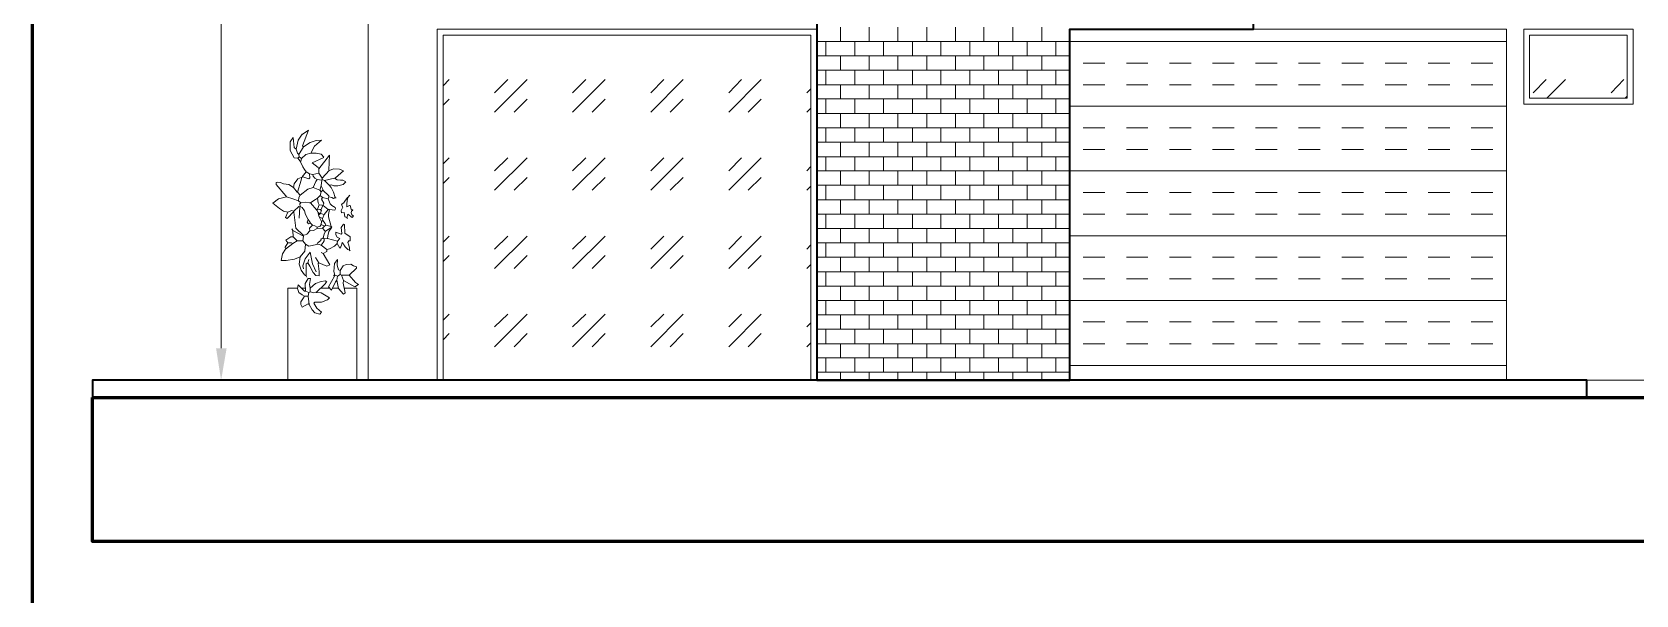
# Model space of a CAD drawing. Header units: millimetres. Extents: x 1.9 to 43.8, y 1.5 to 30.
# Drawn here: x 1.86 to 15.81, y 15.78 to 20.67 of the extents above; entities that cross this region are included whole.
import ezdxf

# ---------------------------------------------------------------- set-up
doc = ezdxf.new("R2010")
doc.units = ezdxf.units.MM
for name, color, linetype in [('PDF_0', 7, 'Continuous'), ('PDF_muebles', 7, 'Continuous'), ('PDF_MUROS2', 7, 'Continuous')]:
    doc.layers.add(name, color=color, linetype=linetype)

msp = doc.modelspace()

# ---------------------------------------------------------------- linework, layer by layer
at = {"layer": 'PDF_0', "color": 28, "lineweight": 60, "true_color": 0x0d0d0d}
msp.add_lwpolyline([(1.862, 1.488), (43.785, 1.488), (43.785, 29.984), (1.862, 29.984)], close=True, dxfattribs=at)
at = {"layer": 'PDF_muebles', "lineweight": 18}
for points in [[(4.183, 19.608), (4.224, 19.675), (4.214, 19.684), (4.265, 19.821), (4.211, 19.783)], [(4.173, 19.576), (4.141, 19.58), (4.106, 19.643), (4.106, 19.719), (4.132, 19.757), (4.141, 19.669), (4.16, 19.656)], [(4.211, 19.786), (4.176, 19.732), (4.16, 19.656), (4.17, 19.621), (4.183, 19.608), (4.186, 19.589), (4.205, 19.573), (4.199, 19.548)], [(4.224, 19.675), (4.281, 19.713), (4.332, 19.729), (4.379, 19.732), (4.319, 19.681), (4.287, 19.621)], [(4.218, 19.415), (4.211, 19.415), (4.246, 19.459), (4.23, 19.478), (4.218, 19.5), (4.195, 19.551), (4.173, 19.576), (4.186, 19.589)], [(4.399, 19.586), (4.376, 19.611), (4.332, 19.621), (4.287, 19.621), (4.243, 19.608), (4.205, 19.573)], [(4.399, 19.583), (4.297, 19.535), (4.351, 19.494), (4.357, 19.484), (4.357, 19.446), (4.303, 19.434), (4.275, 19.44)], [(4.357, 19.484), (4.449, 19.602), (4.443, 19.475), (4.446, 19.469), (4.386, 19.402), (4.357, 19.446)], [(4.341, 18.964), (4.341, 18.976), (4.322, 18.989), (4.3, 18.995), (4.275, 18.967), (4.278, 18.945), (4.256, 18.919), (4.252, 18.913), (4.227, 18.907), (4.221, 18.907), (4.157, 18.967), (4.138, 19.107), (4.138, 19.113), (4.138, 19.116), (4.119, 19.122), (4.087, 19.107), (4.049, 19.116), (4.014, 19.138), (3.957, 19.186), (4.005, 19.224), (4.075, 19.24), (4.068, 19.249), (3.986, 19.348), (3.986, 19.364), (3.998, 19.367), (4.024, 19.364), (4.049, 19.354), (4.094, 19.348), (4.135, 19.322), (4.141, 19.354), (4.173, 19.396), (4.218, 19.415), (4.268, 19.396), (4.278, 19.405), (4.275, 19.44), (4.246, 19.459)], [(4.208, 19.411), (4.202, 19.386), (4.17, 19.281), (4.195, 19.256), (4.259, 19.307), (4.306, 19.322)], [(4.303, 19.434), (4.306, 19.421), (4.322, 19.402), (4.341, 19.392), (4.383, 19.386), (4.376, 19.335), (4.392, 19.307), (4.392, 19.297)], [(4.376, 19.335), (4.364, 19.297), (4.306, 19.322), (4.329, 19.373), (4.341, 19.392)], [(4.383, 19.386), (4.386, 19.392), (4.405, 19.383)], [(4.386, 19.402), (4.386, 19.392)], [(4.446, 19.342), (4.405, 19.383), (4.491, 19.402)], [(4.446, 19.469), (4.487, 19.484), (4.535, 19.481), (4.57, 19.465), (4.5, 19.405), (4.491, 19.402), (4.516, 19.389), (4.545, 19.386), (4.564, 19.386), (4.592, 19.37), (4.567, 19.348), (4.522, 19.335), (4.487, 19.335), (4.465, 19.345), (4.449, 19.342), (4.446, 19.342), (4.462, 19.322), (4.484, 19.281), (4.497, 19.234), (4.484, 19.227), (4.468, 19.234), (4.443, 19.24)], [(4.135, 19.322), (4.167, 19.281), (4.17, 19.281)], [(4.195, 19.256), (4.183, 19.234), (4.179, 19.205)], [(4.364, 19.297), (4.376, 19.284)], [(4.367, 19.253), (4.376, 19.284), (4.392, 19.297), (4.443, 19.249), (4.443, 19.24), (4.437, 19.224)], [(4.608, 19.234), (4.627, 19.256)], [(4.418, 18.995), (4.462, 18.983), (4.44, 19.068), (4.44, 19.088), (4.449, 19.129), (4.437, 19.129), (4.395, 19.164), (4.392, 19.164), (4.383, 19.167), (4.36, 19.17), (4.345, 19.132), (4.367, 19.129), (4.373, 19.126), (4.379, 19.122), (4.367, 19.094), (4.354, 19.084), (4.351, 19.103), (4.338, 19.126), (4.284, 19.189), (4.275, 19.189), (4.243, 19.195), (4.199, 19.189), (4.179, 19.205), (4.129, 19.224), (4.075, 19.24)], [(4.138, 19.116), (4.183, 19.157), (4.192, 19.154), (4.195, 19.157)], [(4.192, 19.154), (4.186, 19.056)], [(4.199, 19.189), (4.192, 19.18), (4.195, 19.157), (4.211, 19.148), (4.23, 19.119), (4.24, 19.088), (4.262, 19.043), (4.281, 19.018), (4.284, 19.011)], [(4.284, 19.189), (4.313, 19.208), (4.326, 19.218), (4.345, 19.23), (4.351, 19.189), (4.36, 19.17)], [(4.338, 19.126), (4.345, 19.132)], [(4.373, 19.126), (4.392, 19.164), (4.399, 19.186), (4.379, 19.221), (4.389, 19.234), (4.367, 19.253), (4.345, 19.23)], [(4.437, 19.129), (4.402, 19.088), (4.389, 19.053), (4.36, 19.068), (4.379, 19.027), (4.392, 19.034), (4.411, 19.008), (4.418, 18.995), (4.405, 18.986)], [(4.389, 19.234), (4.437, 19.224), (4.456, 19.18), (4.468, 19.164), (4.497, 19.148), (4.5, 19.135), (4.494, 19.126), (4.449, 19.129)], [(4.497, 19.24), (4.497, 19.234), (4.507, 19.23)], [(4.599, 19.062), (4.608, 19.091), (4.646, 19.062), (4.659, 19.075), (4.643, 19.084), (4.637, 19.1), (4.64, 19.116), (4.653, 19.126), (4.637, 19.132), (4.63, 19.164), (4.624, 19.164), (4.599, 19.154), (4.599, 19.176), (4.602, 19.208), (4.608, 19.234), (4.605, 19.234), (4.583, 19.202), (4.57, 19.186), (4.567, 19.186), (4.56, 19.18), (4.554, 19.17), (4.564, 19.151), (4.557, 19.132), (4.551, 19.122), (4.554, 19.1), (4.576, 19.103), (4.583, 19.068), (4.599, 19.062), (4.605, 19.053)], [(4.087, 19.107), (4.065, 19.062), (4.081, 19.053), (4.138, 19.113)], [(4.262, 19.043), (4.256, 19.021), (4.265, 19.005), (4.284, 19.011), (4.3, 18.995)], [(4.278, 18.945), (4.31, 18.948), (4.341, 18.964), (4.389, 18.967), (4.405, 18.986), (4.376, 18.999)], [(4.341, 18.976), (4.367, 18.986), (4.376, 18.999), (4.379, 19.027)], [(4.351, 19.103), (4.367, 19.094), (4.37, 19.097), (4.402, 19.088)], [(4.354, 19.084), (4.36, 19.068)], [(4.516, 18.834), (4.519, 18.856), (4.538, 18.878), (4.516, 18.891), (4.503, 18.91), (4.503, 18.932), (4.551, 18.916), (4.557, 18.922), (4.551, 18.973), (4.57, 19.002), (4.58, 18.999), (4.583, 18.926), (4.63, 18.894), (4.63, 18.859), (4.618, 18.859), (4.608, 18.843), (4.618, 18.821), (4.624, 18.795), (4.624, 18.776), (4.608, 18.783), (4.589, 18.802), (4.576, 18.818), (4.573, 18.827), (4.56, 18.843), (4.554, 18.821), (4.548, 18.805), (4.538, 18.795), (4.516, 18.834), (4.491, 18.811), (4.449, 18.789), (4.427, 18.783), (4.376, 18.821), (4.395, 18.843), (4.402, 18.859), (4.402, 18.875), (4.43, 18.878)], [(4.389, 19.053), (4.392, 19.034)], [(4.414, 18.941), (4.468, 18.976)], [(4.462, 18.983), (4.468, 18.976), (4.443, 18.938), (4.433, 18.903), (4.43, 18.878), (4.519, 18.856)], [(4.087, 18.84), (4.062, 18.802), (4.065, 18.786), (4.04, 18.745), (4.027, 18.687), (4.072, 18.687), (4.145, 18.7), (4.195, 18.719), (4.186, 18.656), (4.202, 18.602), (4.23, 18.564), (4.246, 18.554), (4.246, 18.646), (4.246, 18.659), (4.259, 18.668), (4.268, 18.697)], [(4.132, 18.894), (4.167, 18.859), (4.129, 18.834), (4.119, 18.84), (4.087, 18.84), (4.068, 18.865), (4.113, 18.894), (4.132, 18.894), (4.129, 18.948), (4.122, 18.961)], [(4.129, 18.948), (4.224, 18.9), (4.218, 18.859), (4.167, 18.859)], [(4.157, 18.967), (4.157, 18.967)], [(4.37, 18.872), (4.376, 18.872), (4.373, 18.862), (4.351, 18.843), (4.348, 18.843), (4.338, 18.827), (4.268, 18.811), (4.24, 18.83), (4.233, 18.767), (4.195, 18.719), (4.192, 18.719)], [(4.24, 18.83), (4.218, 18.859)], [(4.376, 18.872), (4.395, 18.884), (4.402, 18.916), (4.414, 18.941), (4.411, 18.941), (4.389, 18.967)], [(4.395, 18.884), (4.402, 18.875)], [(4.129, 18.834), (4.065, 18.786)], [(4.332, 18.589), (4.3, 18.659), (4.281, 18.76), (4.237, 18.703), (4.218, 18.64), (4.224, 18.614)], [(4.376, 18.757), (4.395, 18.748), (4.453, 18.649), (4.427, 18.637), (4.357, 18.668), (4.326, 18.713)], [(4.338, 18.827), (4.351, 18.83), (4.376, 18.821)], [(4.395, 18.748), (4.427, 18.764), (4.427, 18.783)], [(4.541, 18.599), (4.526, 18.605), (4.516, 18.646), (4.519, 18.697), (4.491, 18.662), (4.487, 18.592), (4.494, 18.56), (4.487, 18.56), (4.487, 18.557), (4.491, 18.551), (4.44, 18.459), (4.465, 18.43), (4.5, 18.503), (4.513, 18.516), (4.526, 18.443), (4.57, 18.395), (4.586, 18.405), (4.567, 18.491), (4.57, 18.513)], [(4.624, 18.776), (4.63, 18.77)], [(4.357, 18.668), (4.351, 18.662), (4.36, 18.592), (4.36, 18.554), (4.329, 18.557), (4.306, 18.583), (4.278, 18.637), (4.259, 18.668)], [(4.487, 18.557), (4.494, 18.56), (4.497, 18.56), (4.519, 18.551)], [(4.513, 18.516), (4.519, 18.551), (4.541, 18.567), (4.541, 18.599), (4.567, 18.64), (4.595, 18.653), (4.634, 18.656), (4.659, 18.64), (4.684, 18.633), (4.684, 18.621), (4.621, 18.56)], [(4.541, 18.567), (4.554, 18.56)], [(4.23, 18.376), (4.211, 18.389), (4.183, 18.408), (4.17, 18.443), (4.176, 18.475), (4.23, 18.421), (4.24, 18.421), (4.237, 18.487), (4.262, 18.532), (4.284, 18.532), (4.275, 18.478), (4.281, 18.446), (4.326, 18.487), (4.376, 18.506), (4.414, 18.51), (4.424, 18.503), (4.411, 18.484), (4.332, 18.408)], [(4.262, 18.376), (4.268, 18.408), (4.24, 18.421)], [(4.246, 18.554), (4.252, 18.541)], [(4.281, 18.446), (4.281, 18.414), (4.313, 18.405), (4.326, 18.411), (4.332, 18.408), (4.376, 18.405), (4.449, 18.364), (4.43, 18.345), (4.379, 18.326), (4.322, 18.326), (4.313, 18.316), (4.338, 18.272), (4.379, 18.237), (4.364, 18.221), (4.322, 18.233), (4.297, 18.259), (4.272, 18.306)], [(4.424, 18.503), (4.427, 18.506)], [(4.268, 18.408), (4.281, 18.414)]]:
    msp.add_lwpolyline(points, dxfattribs=at)
for points in [[(4.675, 18.497), (4.621, 18.56), (4.554, 18.56), (4.57, 18.513), (4.668, 18.459), (4.7, 18.478)], [(4.199, 18.329), (4.218, 18.354), (4.23, 18.376), (4.262, 18.376), (4.272, 18.306), (4.262, 18.31), (4.211, 18.281), (4.199, 18.306)]]:
    msp.add_lwpolyline(points, close=True, dxfattribs=at)
at = {"layer": 'PDF_MUROS2', "lineweight": 35}
msp.add_lwpolyline([(10.888, 17.646), (10.888, 20.697), (12.485, 20.697), (12.485, 28.597), (8.688, 28.597), (8.688, 17.646)], close=True, dxfattribs=at)
at = {"layer": 'PDF_MUROS2', "lineweight": 20}
for points in [[(8.688, 27.898), (4.786, 27.898), (4.786, 17.646)], [(4.173, 18.446), (4.087, 18.446), (4.087, 17.646)], [(4.237, 18.446), (4.205, 18.446)], [(4.284, 18.446), (4.281, 18.446)], [(4.449, 18.446), (4.376, 18.446)], [(4.522, 18.446), (4.472, 18.446)], [(4.687, 17.646), (4.687, 18.446), (4.576, 18.446)], [(2.386, 17.497), (2.386, 17.646)], [(8.688, 17.646), (5.386, 17.646)], [(15.387, 17.497), (15.387, 17.646), (22.287, 17.646), (22.287, 17.497)]]:
    msp.add_lwpolyline(points, dxfattribs=at)
at = {"layer": 'PDF_MUROS2', "lineweight": 18}
for points in [[(3.506, 17.925), (3.506, 26.819)], [(10.888, 20.589), (14.686, 20.589)], [(11.006, 20.402), (11.193, 20.402)], [(11.381, 20.402), (11.568, 20.402)], [(11.755, 20.402), (11.943, 20.402)], [(12.13, 20.402), (12.317, 20.402)], [(12.505, 20.402), (12.692, 20.402)], [(12.879, 20.402), (13.066, 20.402)], [(13.254, 20.402), (13.444, 20.402)], [(13.632, 20.402), (13.819, 20.402)], [(14.006, 20.402), (14.194, 20.402)], [(14.381, 20.402), (14.568, 20.402)], [(5.437, 20.205), (5.491, 20.259)], [(5.884, 19.977), (6.167, 20.259)], [(5.884, 20.145), (5.999, 20.259)], [(6.564, 19.977), (6.847, 20.259)], [(6.564, 20.145), (6.678, 20.259)], [(7.243, 19.977), (7.526, 20.259)], [(7.243, 20.145), (7.358, 20.259)], [(7.923, 19.977), (8.205, 20.259)], [(7.923, 20.145), (8.034, 20.259)], [(14.918, 20.145), (15.032, 20.259)], [(15.038, 20.097), (15.2, 20.259)], [(15.597, 20.145), (15.708, 20.259)], [(8.602, 20.145), (8.637, 20.18)], [(11.006, 20.215), (11.193, 20.215)], [(11.381, 20.215), (11.568, 20.215)], [(11.755, 20.215), (11.943, 20.215)], [(12.13, 20.215), (12.317, 20.215)], [(12.505, 20.215), (12.692, 20.215)], [(12.879, 20.215), (13.066, 20.215)], [(13.254, 20.215), (13.444, 20.215)], [(13.632, 20.215), (13.819, 20.215)], [(14.006, 20.215), (14.194, 20.215)], [(14.381, 20.215), (14.568, 20.215)], [(15.718, 20.097), (15.737, 20.116)], [(5.437, 20.037), (5.491, 20.088)], [(6.056, 19.977), (6.167, 20.088)], [(6.735, 19.977), (6.847, 20.088)], [(7.412, 19.977), (7.526, 20.088)], [(8.091, 19.977), (8.205, 20.088)], [(8.602, 19.977), (8.637, 20.011)], [(10.888, 20.027), (14.686, 20.027)], [(11.006, 19.84), (11.193, 19.84)], [(11.381, 19.84), (11.568, 19.84)], [(11.755, 19.84), (11.943, 19.84)], [(12.13, 19.84), (12.317, 19.84)], [(12.505, 19.84), (12.692, 19.84)], [(12.879, 19.84), (13.066, 19.84)], [(13.254, 19.84), (13.444, 19.84)], [(13.632, 19.84), (13.819, 19.84)], [(14.006, 19.84), (14.194, 19.84)], [(14.381, 19.84), (14.568, 19.84)], [(5.437, 19.526), (5.491, 19.58)], [(5.884, 19.297), (6.167, 19.58)], [(5.884, 19.465), (5.999, 19.58)], [(6.564, 19.297), (6.847, 19.58)], [(6.564, 19.465), (6.678, 19.58)], [(7.243, 19.297), (7.526, 19.58)], [(7.243, 19.465), (7.358, 19.58)], [(7.923, 19.297), (8.205, 19.58)], [(7.923, 19.465), (8.034, 19.58)], [(11.006, 19.653), (11.193, 19.653)], [(11.381, 19.653), (11.568, 19.653)], [(11.755, 19.653), (11.943, 19.653)], [(12.13, 19.653), (12.317, 19.653)], [(12.505, 19.653), (12.692, 19.653)], [(12.879, 19.653), (13.066, 19.653)], [(13.254, 19.653), (13.444, 19.653)], [(13.632, 19.653), (13.819, 19.653)], [(14.006, 19.653), (14.194, 19.653)], [(14.381, 19.653), (14.568, 19.653)], [(5.437, 19.357), (5.491, 19.408)], [(6.056, 19.297), (6.167, 19.408)], [(6.735, 19.297), (6.847, 19.408)], [(7.412, 19.297), (7.526, 19.408)], [(8.091, 19.297), (8.205, 19.408)], [(8.602, 19.465), (8.637, 19.503)], [(10.888, 19.465), (14.686, 19.465)], [(8.602, 19.297), (8.637, 19.332)], [(11.006, 19.278), (11.193, 19.278)], [(11.381, 19.278), (11.568, 19.278)], [(11.755, 19.278), (11.943, 19.278)], [(12.13, 19.278), (12.317, 19.278)], [(12.505, 19.278), (12.692, 19.278)], [(12.879, 19.278), (13.066, 19.278)], [(13.254, 19.278), (13.444, 19.278)], [(13.632, 19.278), (13.819, 19.278)], [(14.006, 19.278), (14.194, 19.278)], [(14.381, 19.278), (14.568, 19.278)], [(11.006, 19.091), (11.193, 19.091)], [(11.381, 19.091), (11.568, 19.091)], [(11.755, 19.091), (11.943, 19.091)], [(12.13, 19.091), (12.317, 19.091)], [(12.505, 19.091), (12.692, 19.091)], [(12.879, 19.091), (13.066, 19.091)], [(13.254, 19.091), (13.444, 19.091)], [(13.632, 19.091), (13.819, 19.091)], [(14.006, 19.091), (14.194, 19.091)], [(14.381, 19.091), (14.568, 19.091)], [(5.437, 18.846), (5.491, 18.9)], [(5.884, 18.618), (6.167, 18.9)], [(5.884, 18.786), (5.999, 18.9)], [(6.564, 18.618), (6.847, 18.9)], [(6.564, 18.786), (6.678, 18.9)], [(7.243, 18.618), (7.526, 18.9)], [(7.243, 18.786), (7.358, 18.9)], [(7.923, 18.618), (8.205, 18.9)], [(7.923, 18.786), (8.034, 18.9)], [(10.888, 18.903), (14.686, 18.903)], [(5.437, 18.678), (5.491, 18.732)], [(6.056, 18.618), (6.167, 18.732)], [(6.735, 18.618), (6.847, 18.732)], [(7.412, 18.618), (7.526, 18.732)], [(8.091, 18.618), (8.205, 18.732)], [(8.602, 18.786), (8.637, 18.824)], [(11.006, 18.716), (11.193, 18.716)], [(11.381, 18.716), (11.568, 18.716)], [(11.755, 18.716), (11.943, 18.716)], [(12.13, 18.716), (12.317, 18.716)], [(12.505, 18.716), (12.692, 18.716)], [(12.879, 18.716), (13.066, 18.716)], [(13.254, 18.716), (13.444, 18.716)], [(13.632, 18.716), (13.819, 18.716)], [(14.006, 18.716), (14.194, 18.716)], [(14.381, 18.716), (14.568, 18.716)], [(8.602, 18.618), (8.637, 18.653)], [(11.006, 18.529), (11.193, 18.529)], [(11.381, 18.529), (11.568, 18.529)], [(11.755, 18.529), (11.943, 18.529)], [(12.13, 18.529), (12.317, 18.529)], [(12.505, 18.529), (12.692, 18.529)], [(12.879, 18.529), (13.066, 18.529)], [(13.254, 18.529), (13.444, 18.529)], [(13.632, 18.529), (13.819, 18.529)], [(14.006, 18.529), (14.194, 18.529)], [(14.381, 18.529), (14.568, 18.529)], [(10.888, 18.341), (14.686, 18.341)], [(5.437, 18.17), (5.491, 18.221)], [(5.884, 17.938), (6.167, 18.221)], [(5.884, 18.11), (5.999, 18.221)], [(6.564, 17.938), (6.847, 18.221)], [(6.564, 18.11), (6.678, 18.221)], [(7.243, 17.938), (7.526, 18.221)], [(7.243, 18.11), (7.358, 18.221)], [(7.923, 17.938), (8.205, 18.221)], [(7.923, 18.11), (8.034, 18.221)], [(8.602, 18.11), (8.637, 18.145)], [(11.006, 18.154), (11.193, 18.154)], [(11.381, 18.154), (11.568, 18.154)], [(11.755, 18.154), (11.943, 18.154)], [(12.13, 18.154), (12.317, 18.154)], [(12.505, 18.154), (12.692, 18.154)], [(12.879, 18.154), (13.066, 18.154)], [(13.254, 18.154), (13.444, 18.154)], [(13.632, 18.154), (13.819, 18.154)], [(14.006, 18.154), (14.194, 18.154)], [(14.381, 18.154), (14.568, 18.154)], [(5.437, 17.998), (5.491, 18.052)], [(6.056, 17.938), (6.167, 18.052)], [(6.735, 17.938), (6.847, 18.052)], [(7.412, 17.938), (7.526, 18.052)], [(8.091, 17.938), (8.205, 18.052)], [(8.602, 17.938), (8.637, 17.973)], [(11.006, 17.964), (11.193, 17.964)], [(11.381, 17.964), (11.568, 17.964)], [(11.755, 17.964), (11.943, 17.964)], [(12.13, 17.964), (12.317, 17.964)], [(12.505, 17.964), (12.692, 17.964)], [(12.879, 17.964), (13.066, 17.964)], [(13.254, 17.964), (13.444, 17.964)], [(13.632, 17.964), (13.819, 17.964)], [(14.006, 17.964), (14.194, 17.964)], [(14.381, 17.964), (14.568, 17.964)], [(10.888, 17.776), (14.686, 17.776)], [(4.586, 17.646), (3.306, 17.646)]]:
    msp.add_lwpolyline(points, dxfattribs=at)
at = {"layer": 'PDF_MUROS2', "lineweight": 20}
for points in [[(5.386, 20.697), (5.386, 17.646), (8.688, 17.646), (8.688, 20.697)], [(10.888, 20.697), (10.888, 17.646), (14.686, 17.646), (14.686, 20.697)], [(15.788, 20.697), (15.788, 20.046), (14.838, 20.046), (14.838, 20.697)]]:
    msp.add_lwpolyline(points, close=True, dxfattribs=at)
at = {"layer": 'PDF_MUROS2', "lineweight": 9}
for points in [[(8.894, 20.589), (8.894, 20.716)], [(9.142, 20.589), (9.142, 20.716)], [(9.393, 20.589), (9.393, 20.716)], [(9.644, 20.589), (9.644, 20.716)], [(9.895, 20.589), (9.895, 20.716)], [(10.142, 20.589), (10.142, 20.716)], [(10.393, 20.589), (10.393, 20.716)], [(10.644, 20.589), (10.644, 20.716)], [(8.688, 20.589), (10.888, 20.589)], [(8.767, 20.466), (8.767, 20.589)], [(9.018, 20.466), (9.018, 20.589)], [(9.269, 20.466), (9.269, 20.589)], [(9.52, 20.466), (9.52, 20.589)], [(9.768, 20.466), (9.768, 20.589)], [(10.018, 20.466), (10.018, 20.589)], [(10.269, 20.466), (10.269, 20.589)], [(10.517, 20.466), (10.517, 20.589)], [(10.768, 20.466), (10.768, 20.589)], [(8.688, 20.466), (10.888, 20.466)], [(8.894, 20.342), (8.894, 20.466)], [(9.142, 20.342), (9.142, 20.466)], [(9.393, 20.342), (9.393, 20.466)], [(9.644, 20.342), (9.644, 20.466)], [(9.895, 20.342), (9.895, 20.466)], [(10.142, 20.342), (10.142, 20.466)], [(10.393, 20.342), (10.393, 20.466)], [(10.644, 20.342), (10.644, 20.466)], [(8.688, 20.342), (10.888, 20.342)], [(8.767, 20.215), (8.767, 20.342)], [(9.018, 20.215), (9.018, 20.342)], [(9.269, 20.215), (9.269, 20.342)], [(9.52, 20.215), (9.52, 20.342)], [(9.768, 20.215), (9.768, 20.342)], [(10.018, 20.215), (10.018, 20.342)], [(10.269, 20.215), (10.269, 20.342)], [(10.517, 20.215), (10.517, 20.342)], [(10.768, 20.215), (10.768, 20.342)], [(8.688, 20.215), (10.888, 20.215)], [(8.688, 20.091), (10.888, 20.091)], [(8.767, 19.964), (8.767, 20.091)], [(8.894, 20.091), (8.894, 20.215)], [(9.018, 19.964), (9.018, 20.091)], [(9.142, 20.091), (9.142, 20.215)], [(9.269, 19.964), (9.269, 20.091)], [(9.393, 20.091), (9.393, 20.215)], [(9.52, 19.964), (9.52, 20.091)], [(9.644, 20.091), (9.644, 20.215)], [(9.768, 19.964), (9.768, 20.091)], [(9.895, 20.091), (9.895, 20.215)], [(10.018, 19.964), (10.018, 20.091)], [(10.142, 20.091), (10.142, 20.215)], [(10.269, 19.964), (10.269, 20.091)], [(10.393, 20.091), (10.393, 20.215)], [(10.517, 19.964), (10.517, 20.091)], [(10.644, 20.091), (10.644, 20.215)], [(10.768, 19.964), (10.768, 20.091)], [(8.688, 19.964), (10.888, 19.964)], [(8.894, 19.84), (8.894, 19.964)], [(9.142, 19.84), (9.142, 19.964)], [(9.393, 19.84), (9.393, 19.964)], [(9.644, 19.84), (9.644, 19.964)], [(9.895, 19.84), (9.895, 19.964)], [(10.142, 19.84), (10.142, 19.964)], [(10.393, 19.84), (10.393, 19.964)], [(10.644, 19.84), (10.644, 19.964)], [(8.688, 19.84), (10.888, 19.84)], [(8.767, 19.716), (8.767, 19.84)], [(9.018, 19.716), (9.018, 19.84)], [(9.269, 19.716), (9.269, 19.84)], [(9.52, 19.716), (9.52, 19.84)], [(9.768, 19.716), (9.768, 19.84)], [(10.018, 19.716), (10.018, 19.84)], [(10.269, 19.716), (10.269, 19.84)], [(10.517, 19.716), (10.517, 19.84)], [(10.768, 19.716), (10.768, 19.84)], [(8.688, 19.716), (10.888, 19.716)], [(8.894, 19.589), (8.894, 19.716)], [(9.142, 19.589), (9.142, 19.716)], [(9.393, 19.589), (9.393, 19.716)], [(9.644, 19.589), (9.644, 19.716)], [(9.895, 19.589), (9.895, 19.716)], [(10.142, 19.589), (10.142, 19.716)], [(10.393, 19.589), (10.393, 19.716)], [(10.644, 19.589), (10.644, 19.716)], [(8.688, 19.589), (10.888, 19.589)], [(8.767, 19.465), (8.767, 19.589)], [(9.018, 19.465), (9.018, 19.589)], [(9.269, 19.465), (9.269, 19.589)], [(9.52, 19.465), (9.52, 19.589)], [(9.768, 19.465), (9.768, 19.589)], [(10.018, 19.465), (10.018, 19.589)], [(10.269, 19.465), (10.269, 19.589)], [(10.517, 19.465), (10.517, 19.589)], [(10.768, 19.465), (10.768, 19.589)], [(8.688, 19.465), (10.888, 19.465)], [(8.894, 19.342), (8.894, 19.465)], [(9.142, 19.342), (9.142, 19.465)], [(9.393, 19.342), (9.393, 19.465)], [(9.644, 19.342), (9.644, 19.465)], [(9.895, 19.342), (9.895, 19.465)], [(10.142, 19.342), (10.142, 19.465)], [(10.393, 19.342), (10.393, 19.465)], [(10.644, 19.342), (10.644, 19.465)], [(8.688, 19.342), (10.888, 19.342)], [(8.767, 19.215), (8.767, 19.342)], [(9.018, 19.215), (9.018, 19.342)], [(9.269, 19.215), (9.269, 19.342)], [(9.52, 19.215), (9.52, 19.342)], [(9.768, 19.215), (9.768, 19.342)], [(10.018, 19.215), (10.018, 19.342)], [(10.269, 19.215), (10.269, 19.342)], [(10.517, 19.215), (10.517, 19.342)], [(10.768, 19.215), (10.768, 19.342)], [(8.688, 19.215), (10.888, 19.215)], [(8.894, 19.091), (8.894, 19.215)], [(9.142, 19.091), (9.142, 19.215)], [(9.393, 19.091), (9.393, 19.215)], [(9.644, 19.091), (9.644, 19.215)], [(9.895, 19.091), (9.895, 19.215)], [(10.142, 19.091), (10.142, 19.215)], [(10.393, 19.091), (10.393, 19.215)], [(10.644, 19.091), (10.644, 19.215)], [(8.688, 19.091), (10.888, 19.091)], [(8.767, 18.964), (8.767, 19.091)], [(9.018, 18.964), (9.018, 19.091)], [(9.269, 18.964), (9.269, 19.091)], [(9.52, 18.964), (9.52, 19.091)], [(9.768, 18.964), (9.768, 19.091)], [(10.018, 18.964), (10.018, 19.091)], [(10.269, 18.964), (10.269, 19.091)], [(10.517, 18.964), (10.517, 19.091)], [(10.768, 18.964), (10.768, 19.091)], [(8.688, 18.964), (10.888, 18.964)], [(8.688, 18.84), (10.888, 18.84)], [(8.767, 18.716), (8.767, 18.84)], [(8.894, 18.84), (8.894, 18.964)], [(9.018, 18.716), (9.018, 18.84)], [(9.142, 18.84), (9.142, 18.964)], [(9.269, 18.716), (9.269, 18.84)], [(9.393, 18.84), (9.393, 18.964)], [(9.52, 18.716), (9.52, 18.84)], [(9.644, 18.84), (9.644, 18.964)], [(9.768, 18.716), (9.768, 18.84)], [(9.895, 18.84), (9.895, 18.964)], [(10.018, 18.716), (10.018, 18.84)], [(10.142, 18.84), (10.142, 18.964)], [(10.269, 18.716), (10.269, 18.84)], [(10.393, 18.84), (10.393, 18.964)], [(10.517, 18.716), (10.517, 18.84)], [(10.644, 18.84), (10.644, 18.964)], [(10.768, 18.716), (10.768, 18.84)], [(8.688, 18.716), (10.888, 18.716)], [(8.894, 18.589), (8.894, 18.716)], [(9.142, 18.589), (9.142, 18.716)], [(9.393, 18.589), (9.393, 18.716)], [(9.644, 18.589), (9.644, 18.716)], [(9.895, 18.589), (9.895, 18.716)], [(10.142, 18.589), (10.142, 18.716)], [(10.393, 18.589), (10.393, 18.716)], [(10.644, 18.589), (10.644, 18.716)], [(8.688, 18.589), (10.888, 18.589)], [(8.767, 18.465), (8.767, 18.589)], [(9.018, 18.465), (9.018, 18.589)], [(9.269, 18.465), (9.269, 18.589)], [(9.52, 18.465), (9.52, 18.589)], [(9.768, 18.465), (9.768, 18.589)], [(10.018, 18.465), (10.018, 18.589)], [(10.269, 18.465), (10.269, 18.589)], [(10.517, 18.465), (10.517, 18.589)], [(10.768, 18.465), (10.768, 18.589)], [(8.688, 18.465), (10.888, 18.465)], [(8.894, 18.341), (8.894, 18.465)], [(9.142, 18.341), (9.142, 18.465)], [(9.393, 18.341), (9.393, 18.465)], [(9.644, 18.341), (9.644, 18.465)], [(9.895, 18.341), (9.895, 18.465)], [(10.142, 18.341), (10.142, 18.465)], [(10.393, 18.341), (10.393, 18.465)], [(10.644, 18.341), (10.644, 18.465)], [(8.688, 18.341), (10.888, 18.341)], [(8.767, 18.214), (8.767, 18.341)], [(9.018, 18.214), (9.018, 18.341)], [(9.269, 18.214), (9.269, 18.341)], [(9.52, 18.214), (9.52, 18.341)], [(9.768, 18.214), (9.768, 18.341)], [(10.018, 18.214), (10.018, 18.341)], [(10.269, 18.214), (10.269, 18.341)], [(10.517, 18.214), (10.517, 18.341)], [(10.768, 18.214), (10.768, 18.341)], [(8.688, 18.214), (10.888, 18.214)], [(8.894, 18.091), (8.894, 18.214)], [(9.142, 18.091), (9.142, 18.214)], [(9.393, 18.091), (9.393, 18.214)], [(9.644, 18.091), (9.644, 18.214)], [(9.895, 18.091), (9.895, 18.214)], [(10.142, 18.091), (10.142, 18.214)], [(10.393, 18.091), (10.393, 18.214)], [(10.644, 18.091), (10.644, 18.214)], [(8.688, 18.091), (10.888, 18.091)], [(8.767, 17.964), (8.767, 18.091)], [(9.018, 17.964), (9.018, 18.091)], [(9.269, 17.964), (9.269, 18.091)], [(9.52, 17.964), (9.52, 18.091)], [(9.768, 17.964), (9.768, 18.091)], [(10.018, 17.964), (10.018, 18.091)], [(10.269, 17.964), (10.269, 18.091)], [(10.517, 17.964), (10.517, 18.091)], [(10.768, 17.964), (10.768, 18.091)], [(8.688, 17.964), (10.888, 17.964)], [(8.894, 17.84), (8.894, 17.964)], [(9.142, 17.84), (9.142, 17.964)], [(9.393, 17.84), (9.393, 17.964)], [(9.644, 17.84), (9.644, 17.964)], [(9.895, 17.84), (9.895, 17.964)], [(10.142, 17.84), (10.142, 17.964)], [(10.393, 17.84), (10.393, 17.964)], [(10.644, 17.84), (10.644, 17.964)], [(8.688, 17.84), (10.888, 17.84)], [(8.767, 17.716), (8.767, 17.84)], [(9.018, 17.716), (9.018, 17.84)], [(9.269, 17.716), (9.269, 17.84)], [(9.52, 17.716), (9.52, 17.84)], [(9.768, 17.716), (9.768, 17.84)], [(10.018, 17.716), (10.018, 17.84)], [(10.269, 17.716), (10.269, 17.84)], [(10.517, 17.716), (10.517, 17.84)], [(10.768, 17.716), (10.768, 17.84)], [(8.688, 17.716), (10.888, 17.716)], [(8.894, 17.646), (8.894, 17.716)], [(9.142, 17.646), (9.142, 17.716)], [(9.393, 17.646), (9.393, 17.716)], [(9.644, 17.646), (9.644, 17.716)], [(9.895, 17.646), (9.895, 17.716)], [(10.142, 17.646), (10.142, 17.716)], [(10.393, 17.646), (10.393, 17.716)], [(10.644, 17.646), (10.644, 17.716)]]:
    msp.add_lwpolyline(points, dxfattribs=at)
at = {"layer": 'PDF_MUROS2', "lineweight": 18}
for points in [[(5.437, 20.646), (5.437, 17.646), (8.637, 17.646), (8.637, 20.646)], [(15.737, 20.646), (15.737, 20.097), (14.886, 20.097), (14.886, 20.646)]]:
    msp.add_lwpolyline(points, close=True, dxfattribs=at)
at = {"layer": 'PDF_MUROS2', "lineweight": 35}
msp.add_lwpolyline([(15.387, 17.497), (15.387, 17.646), (2.386, 17.646), (2.386, 17.497)], dxfattribs=at)
at = {"layer": 'PDF_MUROS2', "lineweight": 60}
msp.add_lwpolyline([(2.386, 17.497), (28.3, 17.497), (28.3, 16.246), (2.386, 16.246)], close=True, dxfattribs=at)
at = {"layer": 'PDF_MUROS2', "transparency": 33554559}
msp.add_solid([(3.462, 17.925), (3.554, 17.925), (3.506, 17.646)], dxfattribs=at)

doc.saveas('drawing.dxf')
